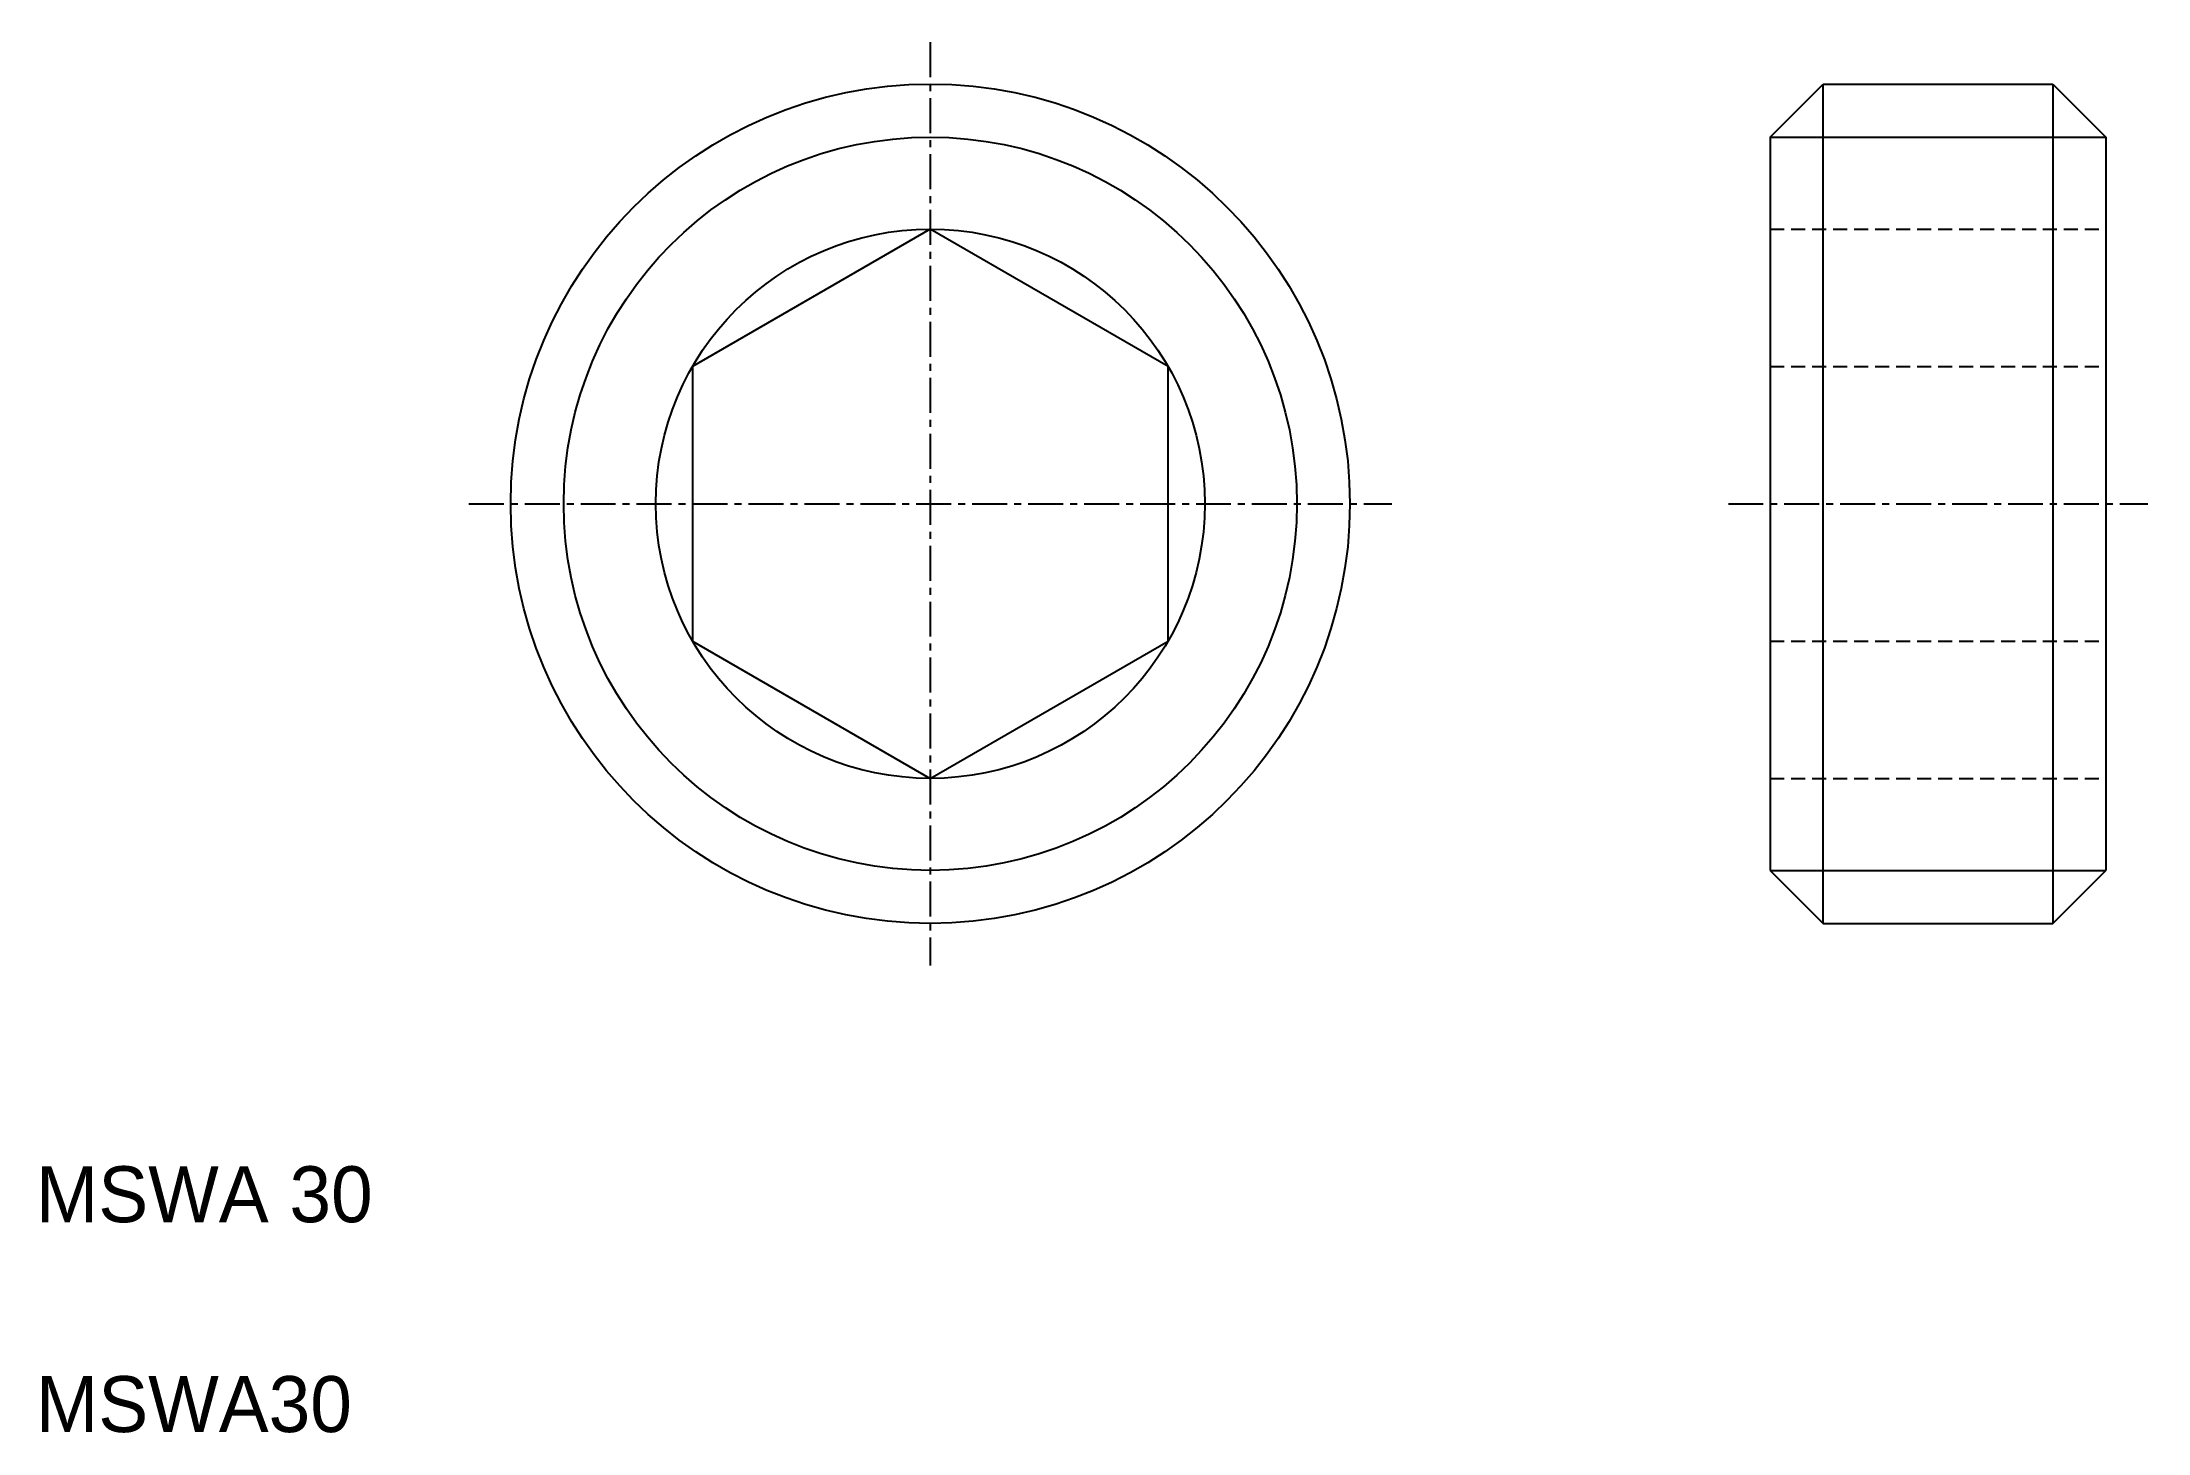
# Model space of a CAD drawing. Extents: x 5.2 to 80.5, y 5 to 54.7.
import ezdxf

# ---------------------------------------------------------------- set-up
doc = ezdxf.new("R2010")
doc.units = 0
doc.linetypes.add('CENTER', pattern=[2, 1.25, -0.25, 0.25, -0.25])
doc.linetypes.add('DASHED', pattern=[0.75, 0.5, -0.25])
doc.layers.get('0').update_dxf_attribs({"linetype": 'CONTINUOUS'})
doc.layers.add('CENTER', color=1, linetype='CENTER')

msp = doc.modelspace()

# ---------------------------------------------------------------- linework, layer by layer
at = {"color": 7, "linetype": 'CONTINUOUS'}
for p, q in [((67.008, 51.285), (68.903, 53.18)), ((68.903, 23.18), (68.903, 53.18)), ((68.903, 53.18), (77.114, 53.18)), ((77.114, 53.18), (77.114, 23.18)), ((77.114, 53.18), (79.008, 51.285)), ((67.008, 51.285), (67.008, 25.074)), ((79.008, 51.285), (79.008, 25.074)), ((36.975, 47.995), (28.475, 43.087)), ((45.475, 43.087), (36.975, 47.995)), ((28.475, 43.087), (28.475, 33.272)), ((45.475, 33.272), (45.475, 43.087)), ((28.475, 33.272), (36.975, 28.365)), ((36.975, 28.365), (45.475, 33.272)), ((30.6, 32.046), (30.6, 32.046)), ((32.725, 30.819), (32.725, 30.819)), ((67.008, 25.074), (68.903, 23.18)), ((77.114, 23.18), (79.008, 25.074)), ((68.903, 23.18), (77.114, 23.18))]:
    msp.add_line(p, q, dxfattribs=at)
at = {"color": 3, "linetype": 'CONTINUOUS'}
for p, q in [((67.008, 51.285), (79.008, 51.285)), ((67.008, 25.074), (79.008, 25.074))]:
    msp.add_line(p, q, dxfattribs=at)
at = {"color": 3, "linetype": 'DASHED'}
for p, q in [((67.008, 47.995), (79.008, 47.995)), ((67.008, 43.087), (79.008, 43.087)), ((67.008, 33.272), (79.008, 33.272)), ((67.008, 28.365), (79.008, 28.365))]:
    msp.add_line(p, q, dxfattribs=at)
at = {"color": 7, "linetype": 'CONTINUOUS'}
for radius in [15, 9.815]:
    msp.add_circle((36.975, 38.18), radius, dxfattribs=at)
at = {"color": 3, "linetype": 'CONTINUOUS'}
msp.add_circle((36.975, 38.18), 13.105, dxfattribs=at)
at = {"layer": 'CENTER', "color": 1, "linetype": 'CENTER'}
for p, q in [((36.975, 54.68), (36.975, 21.68)), ((20.475, 38.18), (53.475, 38.18)), ((65.508, 38.18), (80.508, 38.18))]:
    msp.add_line(p, q, dxfattribs=at)

# ---------------------------------------------------------------- texts
at = {"color": 7, "linetype": 'CONTINUOUS'}
for s, p in [('MSWA 30', (5, 12.5)), ('MSWA30', (5, 5))]:
    msp.add_text(s, height=2, dxfattribs=at).set_placement(p)

doc.saveas('drawing.dxf')
